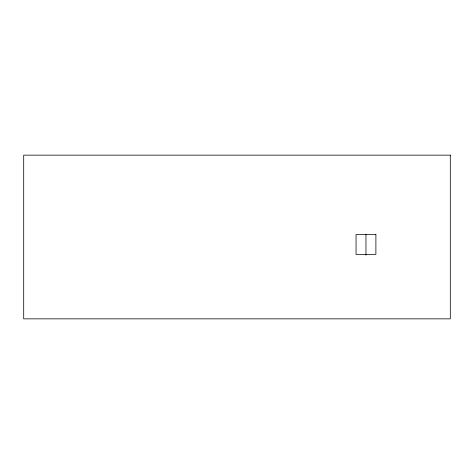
<?xml version="1.0" encoding="UTF-8"?>
<svg xmlns="http://www.w3.org/2000/svg" width="474" height="474" viewBox="0 0 474 474"><rect width="100%" height="100%" fill="white"/><g stroke="black" fill="none" stroke-linecap="round" stroke-linejoin="round"><path stroke-width="0.71" d="M365.969 234.517L365.969 255.095M450.3 155.152L23.7 155.152L23.7 318.848L450.3 318.848L450.3 155.152M375.894 234.517L356.051 234.517L356.051 254.36L375.894 254.36L375.894 234.517"/></g></svg>
